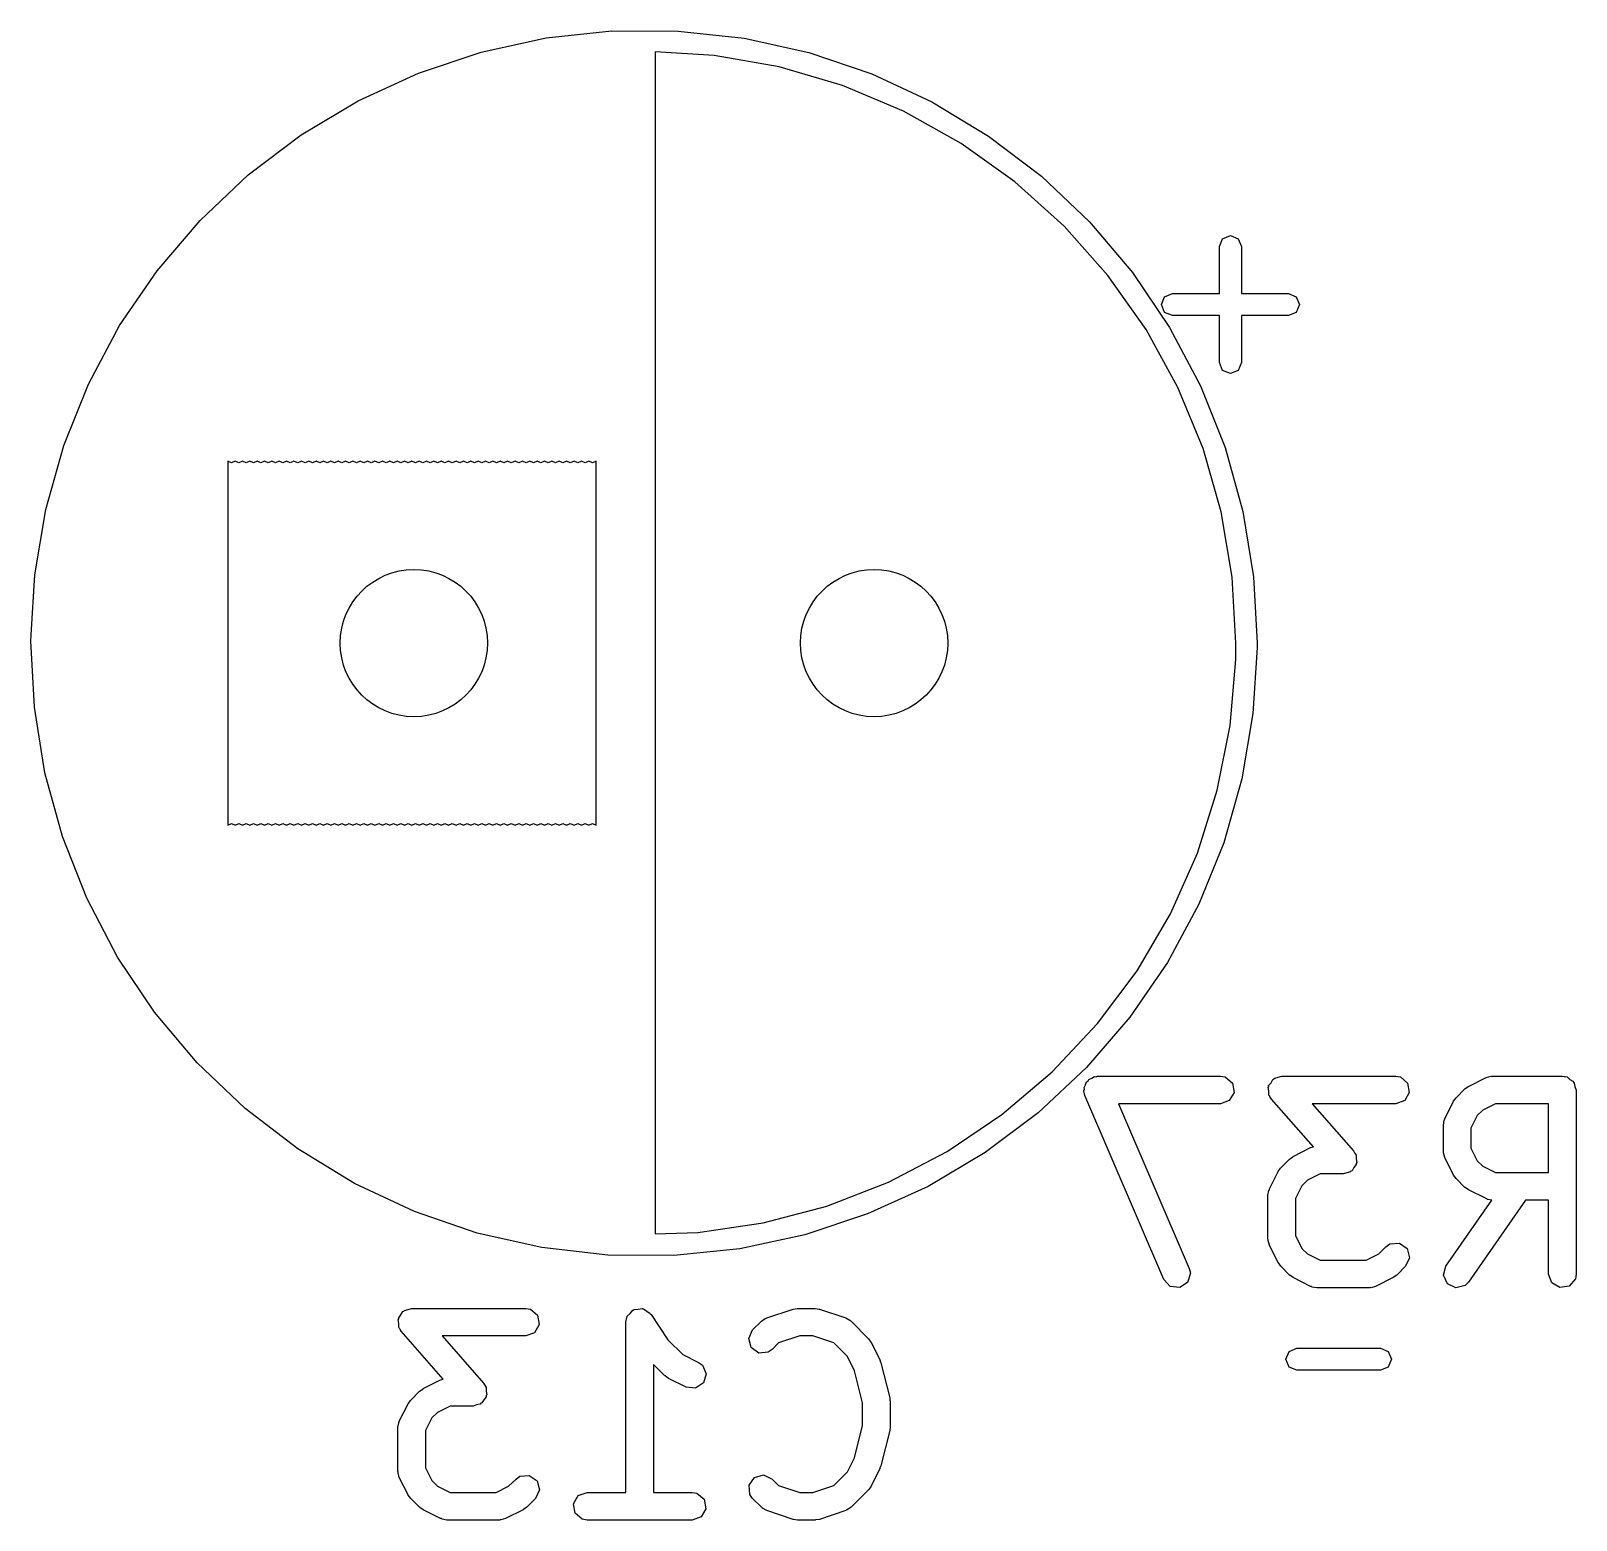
# Model space of a CAD drawing. Extents: x 62 to 228, y -146 to -46.
# Drawn here: x 180.4 to 188.79, y -102.96 to -94.87 of the extents above; entities that cross this region are included whole.
import ezdxf

# ---------------------------------------------------------------- set-up
doc = ezdxf.new("R2010")
doc.units = 0
doc.layers.add('BLACK', color=7, linetype='CONTINUOUS')

msp = doc.modelspace()

# ---------------------------------------------------------------- linework, layer by layer
at = {"layer": 'BLACK', "linetype": 'CONTINUOUS'}
for p, q in [((182.843, -94.9841), (183.195, -94.9073)), ((183.195, -94.9073), (183.553, -94.8691)), ((183.553, -94.8691), (183.913, -94.8697)), ((183.913, -94.8697), (184.271, -94.9092)), ((184.271, -94.9092), (184.623, -94.9872)), ((182.502, -95.0983), (182.843, -94.9841)), ((184.108, -95.0021), (183.787, -94.9819)), ((183.787, -94.9819), (183.787, -101.404)), ((184.462, -95.0644), (184.108, -95.0021)), ((184.623, -94.9872), (184.964, -95.1026)), ((184.806, -95.1657), (184.462, -95.0644)), ((182.174, -95.2488), (182.502, -95.0983)), ((185.137, -95.3048), (184.806, -95.1657)), ((184.964, -95.1026), (185.291, -95.2543)), ((181.865, -95.4338), (182.174, -95.2488)), ((185.291, -95.2543), (185.599, -95.4403)), ((185.45, -95.4799), (185.137, -95.3048)), ((181.578, -95.6511), (181.865, -95.4338)), ((185.742, -95.6889), (185.45, -95.4799)), ((185.599, -95.4403), (185.886, -95.6586)), ((181.316, -95.8981), (181.578, -95.6511)), ((185.886, -95.6586), (186.147, -95.9065)), ((186.009, -95.9291), (185.742, -95.6889)), ((181.082, -96.1719), (181.316, -95.8981)), ((186.247, -96.1975), (186.009, -95.9291)), ((186.147, -95.9065), (186.38, -96.1812)), ((186.853, -96.0405), (186.87, -95.9981)), ((186.87, -95.9981), (186.913, -95.9805)), ((186.913, -95.9805), (186.955, -95.9981)), ((186.955, -95.9981), (186.973, -96.0405)), ((186.853, -96.2955), (186.853, -96.0405)), ((186.973, -96.0405), (186.973, -96.2955)), ((180.879, -96.4695), (181.082, -96.1719)), ((186.38, -96.1812), (186.582, -96.4794)), ((186.454, -96.4908), (186.247, -96.1975)), ((186.538, -96.3555), (186.555, -96.3131)), ((186.555, -96.3131), (186.598, -96.2955)), ((186.598, -96.2955), (186.853, -96.2955)), ((186.973, -96.2955), (187.228, -96.2955)), ((187.228, -96.2955), (187.27, -96.3131)), ((187.27, -96.3131), (187.288, -96.3555)), ((186.555, -96.3979), (186.538, -96.3555)), ((186.598, -96.4155), (186.555, -96.3979)), ((186.853, -96.4155), (186.598, -96.4155)), ((186.853, -96.6705), (186.853, -96.4155)), ((187.228, -96.4155), (186.973, -96.4155)), ((186.973, -96.4155), (186.973, -96.6705)), ((187.27, -96.3979), (187.228, -96.4155)), ((187.288, -96.3555), (187.27, -96.3979)), ((180.709, -96.7872), (180.879, -96.4695)), ((186.627, -96.8053), (186.454, -96.4908)), ((186.582, -96.4794), (186.75, -96.7977)), ((186.87, -96.7129), (186.853, -96.6705)), ((186.973, -96.6705), (186.955, -96.7129)), ((186.913, -96.7305), (186.87, -96.7129)), ((186.955, -96.7129), (186.913, -96.7305)), ((180.575, -97.1214), (180.709, -96.7872)), ((186.764, -97.1372), (186.627, -96.8053)), ((186.75, -96.7977), (186.883, -97.1324)), ((180.478, -97.4681), (180.575, -97.1214)), ((186.863, -97.4822), (186.764, -97.1372)), ((186.883, -97.1324), (186.98, -97.4794)), ((181.486, -97.2145), (181.466, -97.2062)), ((181.466, -97.2062), (181.466, -99.1828)), ((181.506, -97.2062), (181.486, -97.2145)), ((181.526, -97.2145), (181.506, -97.2062)), ((181.546, -97.2062), (181.526, -97.2145)), ((181.566, -97.2145), (181.546, -97.2062)), ((181.586, -97.2062), (181.566, -97.2145)), ((181.606, -97.2145), (181.586, -97.2062)), ((181.626, -97.2062), (181.606, -97.2145)), ((181.646, -97.2145), (181.626, -97.2062)), ((181.666, -97.2062), (181.646, -97.2145)), ((181.686, -97.2145), (181.666, -97.2062)), ((181.706, -97.2062), (181.686, -97.2145)), ((181.726, -97.2145), (181.706, -97.2062)), ((181.746, -97.2062), (181.726, -97.2145)), ((181.766, -97.2145), (181.746, -97.2062)), ((181.786, -97.2062), (181.766, -97.2145)), ((181.806, -97.2145), (181.786, -97.2062)), ((181.826, -97.2062), (181.806, -97.2145)), ((181.846, -97.2145), (181.826, -97.2062)), ((181.866, -97.2062), (181.846, -97.2145)), ((181.886, -97.2145), (181.866, -97.2062)), ((181.906, -97.2062), (181.886, -97.2145)), ((181.926, -97.2145), (181.906, -97.2062)), ((181.946, -97.2062), (181.926, -97.2145)), ((181.966, -97.2145), (181.946, -97.2062)), ((181.986, -97.2062), (181.966, -97.2145)), ((182.006, -97.2145), (181.986, -97.2062)), ((182.026, -97.2062), (182.006, -97.2145)), ((182.046, -97.2145), (182.026, -97.2062)), ((182.066, -97.2062), (182.046, -97.2145)), ((182.086, -97.2145), (182.066, -97.2062)), ((182.106, -97.2062), (182.086, -97.2145)), ((182.126, -97.2145), (182.106, -97.2062)), ((182.146, -97.2062), (182.126, -97.2145)), ((182.166, -97.2145), (182.146, -97.2062)), ((182.186, -97.2062), (182.166, -97.2145)), ((182.206, -97.2145), (182.186, -97.2062)), ((182.226, -97.2062), (182.206, -97.2145)), ((182.246, -97.2145), (182.226, -97.2062)), ((182.266, -97.2062), (182.246, -97.2145)), ((182.286, -97.2145), (182.266, -97.2062)), ((182.306, -97.2062), (182.286, -97.2145)), ((182.326, -97.2145), (182.306, -97.2062)), ((182.346, -97.2062), (182.326, -97.2145)), ((182.366, -97.2145), (182.346, -97.2062)), ((182.386, -97.2062), (182.366, -97.2145)), ((182.406, -97.2145), (182.386, -97.2062)), ((182.426, -97.2062), (182.406, -97.2145)), ((182.446, -97.2145), (182.426, -97.2062)), ((182.466, -97.2062), (182.446, -97.2145)), ((182.486, -97.2145), (182.466, -97.2062)), ((182.506, -97.2062), (182.486, -97.2145)), ((182.526, -97.2145), (182.506, -97.2062)), ((182.546, -97.2062), (182.526, -97.2145)), ((182.566, -97.2145), (182.546, -97.2062)), ((182.586, -97.2062), (182.566, -97.2145)), ((182.606, -97.2145), (182.586, -97.2062)), ((182.626, -97.2062), (182.606, -97.2145)), ((182.646, -97.2145), (182.626, -97.2062)), ((182.666, -97.2062), (182.646, -97.2145)), ((182.686, -97.2145), (182.666, -97.2062)), ((182.706, -97.2062), (182.686, -97.2145)), ((182.726, -97.2145), (182.706, -97.2062)), ((182.746, -97.2062), (182.726, -97.2145)), ((182.766, -97.2145), (182.746, -97.2062)), ((182.786, -97.2062), (182.766, -97.2145)), ((182.806, -97.2145), (182.786, -97.2062)), ((182.826, -97.2062), (182.806, -97.2145)), ((182.846, -97.2145), (182.826, -97.2062)), ((182.866, -97.2062), (182.846, -97.2145)), ((182.886, -97.2145), (182.866, -97.2062)), ((182.906, -97.2062), (182.886, -97.2145)), ((182.926, -97.2145), (182.906, -97.2062)), ((182.946, -97.2062), (182.926, -97.2145)), ((182.966, -97.2145), (182.946, -97.2062)), ((182.986, -97.2062), (182.966, -97.2145)), ((183.006, -97.2145), (182.986, -97.2062)), ((183.027, -97.206), (183.006, -97.2145)), ((183.047, -97.2145), (183.027, -97.206)), ((183.067, -97.2062), (183.047, -97.2145)), ((183.087, -97.2145), (183.067, -97.2062)), ((183.107, -97.2062), (183.087, -97.2145)), ((183.127, -97.2145), (183.107, -97.2062)), ((183.147, -97.2062), (183.127, -97.2145)), ((183.167, -97.2145), (183.147, -97.2062)), ((183.187, -97.2062), (183.167, -97.2145)), ((183.207, -97.2145), (183.187, -97.2062)), ((183.227, -97.2062), (183.207, -97.2145)), ((183.247, -97.2145), (183.227, -97.2062)), ((183.267, -97.2062), (183.247, -97.2145)), ((183.287, -97.2145), (183.267, -97.2062)), ((183.307, -97.2062), (183.287, -97.2145)), ((183.327, -97.2145), (183.307, -97.2062)), ((183.347, -97.2062), (183.327, -97.2145)), ((183.367, -97.2145), (183.347, -97.2062)), ((183.387, -97.2062), (183.367, -97.2145)), ((183.407, -97.2145), (183.387, -97.2062)), ((183.427, -97.2062), (183.407, -97.2145)), ((183.447, -97.2145), (183.427, -97.2062)), ((183.467, -97.2062), (183.447, -97.2145)), ((183.467, -99.1828), (183.467, -97.2062)), ((180.418, -97.8233), (180.478, -97.4681)), ((186.922, -97.8361), (186.863, -97.4822)), ((186.98, -97.4794), (187.038, -97.8349)), ((180.399, -98.1496), (180.418, -97.8233)), ((186.942, -98.1945), (186.922, -97.8361)), ((187.038, -97.8349), (187.057, -98.1945)), ((180.397, -98.1829), (180.399, -98.1496)), ((180.416, -98.5426), (180.397, -98.1829)), ((186.941, -98.2843), (186.942, -98.1945)), ((187.057, -98.1945), (187.057, -98.2177)), ((187.057, -98.2177), (187.035, -98.5772)), ((186.911, -98.6419), (186.941, -98.2843)), ((180.473, -98.8982), (180.416, -98.5426)), ((187.035, -98.5772), (186.975, -98.9323)), ((186.841, -98.9941), (186.911, -98.6419)), ((180.568, -99.2456), (180.473, -98.8982)), ((186.975, -98.9323), (186.876, -99.2786)), ((186.733, -99.3362), (186.841, -98.9941)), ((181.466, -99.1828), (181.486, -99.1745)), ((181.486, -99.1745), (181.506, -99.1828)), ((181.506, -99.1828), (181.526, -99.1745)), ((181.526, -99.1745), (181.546, -99.1828)), ((181.546, -99.1828), (181.566, -99.1745)), ((181.566, -99.1745), (181.586, -99.1828)), ((181.586, -99.1828), (181.606, -99.1745)), ((181.606, -99.1745), (181.626, -99.1828)), ((181.626, -99.1828), (181.646, -99.1745)), ((181.646, -99.1745), (181.666, -99.1828)), ((181.666, -99.1828), (181.686, -99.1745)), ((181.686, -99.1745), (181.706, -99.1828)), ((181.706, -99.1828), (181.726, -99.1745)), ((181.726, -99.1745), (181.746, -99.1828)), ((181.746, -99.1828), (181.766, -99.1745)), ((181.766, -99.1745), (181.786, -99.1828)), ((181.786, -99.1828), (181.806, -99.1745)), ((181.806, -99.1745), (181.826, -99.1828)), ((181.826, -99.1828), (181.846, -99.1745)), ((181.846, -99.1745), (181.866, -99.1828)), ((181.866, -99.1828), (181.886, -99.1745)), ((181.886, -99.1745), (181.906, -99.1828)), ((181.906, -99.1828), (181.926, -99.1745)), ((181.926, -99.1745), (181.946, -99.1828)), ((181.946, -99.1828), (181.966, -99.1745)), ((181.966, -99.1745), (181.986, -99.1828)), ((181.986, -99.1828), (182.006, -99.1745)), ((182.006, -99.1745), (182.026, -99.1828)), ((182.026, -99.1828), (182.046, -99.1745)), ((182.046, -99.1745), (182.066, -99.1828)), ((182.066, -99.1828), (182.086, -99.1745)), ((182.086, -99.1745), (182.106, -99.1828)), ((182.106, -99.1828), (182.126, -99.1745)), ((182.126, -99.1745), (182.146, -99.1828)), ((182.146, -99.1828), (182.166, -99.1745)), ((182.166, -99.1745), (182.186, -99.1828)), ((182.186, -99.1828), (182.206, -99.1745)), ((182.206, -99.1745), (182.226, -99.1828)), ((182.226, -99.1828), (182.246, -99.1745)), ((182.246, -99.1745), (182.266, -99.1828)), ((182.266, -99.1828), (182.286, -99.1745)), ((182.286, -99.1745), (182.306, -99.1828)), ((182.306, -99.1828), (182.326, -99.1745)), ((182.326, -99.1745), (182.346, -99.1828)), ((182.346, -99.1828), (182.366, -99.1745)), ((182.366, -99.1745), (182.386, -99.1828)), ((182.386, -99.1828), (182.406, -99.1745)), ((182.406, -99.1745), (182.426, -99.1828)), ((182.426, -99.1828), (182.446, -99.1745)), ((182.446, -99.1745), (182.466, -99.1828)), ((182.466, -99.1828), (182.486, -99.1745)), ((182.486, -99.1745), (182.506, -99.1828)), ((182.506, -99.1828), (182.526, -99.1745)), ((182.526, -99.1745), (182.546, -99.1828)), ((182.546, -99.1828), (182.566, -99.1745)), ((182.566, -99.1745), (182.586, -99.1828)), ((182.586, -99.1828), (182.606, -99.1745)), ((182.606, -99.1745), (182.626, -99.1828)), ((182.626, -99.1828), (182.646, -99.1745)), ((182.646, -99.1745), (182.666, -99.1828)), ((182.666, -99.1828), (182.686, -99.1745)), ((182.686, -99.1745), (182.706, -99.1828)), ((182.706, -99.1828), (182.726, -99.1745)), ((182.726, -99.1745), (182.746, -99.1828)), ((182.746, -99.1828), (182.766, -99.1745)), ((182.766, -99.1745), (182.786, -99.1828)), ((182.786, -99.1828), (182.806, -99.1745)), ((182.806, -99.1745), (182.826, -99.1828)), ((182.826, -99.1828), (182.846, -99.1745)), ((182.846, -99.1745), (182.866, -99.1828)), ((182.866, -99.1828), (182.886, -99.1745)), ((182.886, -99.1745), (182.906, -99.1828)), ((182.906, -99.1828), (182.926, -99.1745)), ((182.926, -99.1745), (182.946, -99.1828)), ((182.946, -99.1828), (182.966, -99.1745)), ((182.966, -99.1745), (182.986, -99.1828)), ((182.986, -99.1828), (183.006, -99.1745)), ((183.006, -99.1745), (183.027, -99.183)), ((183.027, -99.183), (183.047, -99.1745)), ((183.047, -99.1745), (183.067, -99.1828)), ((183.067, -99.1828), (183.087, -99.1745)), ((183.087, -99.1745), (183.107, -99.1828)), ((183.107, -99.1828), (183.127, -99.1745)), ((183.127, -99.1745), (183.147, -99.1828)), ((183.147, -99.1828), (183.167, -99.1745)), ((183.167, -99.1745), (183.187, -99.1828)), ((183.187, -99.1828), (183.207, -99.1745)), ((183.207, -99.1745), (183.227, -99.1828)), ((183.227, -99.1828), (183.247, -99.1745)), ((183.247, -99.1745), (183.267, -99.1828)), ((183.267, -99.1828), (183.287, -99.1745)), ((183.287, -99.1745), (183.307, -99.1828)), ((183.307, -99.1828), (183.327, -99.1745)), ((183.327, -99.1745), (183.347, -99.1828)), ((183.347, -99.1828), (183.367, -99.1745)), ((183.367, -99.1745), (183.387, -99.1828)), ((183.387, -99.1828), (183.407, -99.1745)), ((183.407, -99.1745), (183.427, -99.1828)), ((183.427, -99.1828), (183.447, -99.1745)), ((183.447, -99.1745), (183.467, -99.1828)), ((180.7, -99.5807), (180.568, -99.2456)), ((186.876, -99.2786), (186.74, -99.6123)), ((186.587, -99.6641), (186.733, -99.3362)), ((180.867, -99.8996), (180.7, -99.5807)), ((186.74, -99.6123), (186.57, -99.9295)), ((186.405, -99.9737), (186.587, -99.6641)), ((181.068, -100.199), (180.867, -99.8996)), ((186.57, -99.9295), (186.366, -100.226)), ((186.19, -100.261), (186.405, -99.9737)), ((181.3, -100.474), (181.068, -100.199)), ((185.945, -100.523), (186.19, -100.261)), ((186.366, -100.226), (186.131, -100.499)), ((181.56, -100.723), (181.3, -100.474)), ((185.671, -100.755), (185.945, -100.523)), ((186.131, -100.499), (185.868, -100.745)), ((186.183, -100.55), (186.191, -100.547)), ((186.191, -100.547), (186.858, -100.547)), ((186.858, -100.547), (186.884, -100.551)), ((187.172, -100.553), (187.191, -100.547)), ((187.191, -100.547), (187.81, -100.547)), ((187.81, -100.547), (187.836, -100.551)), ((188.301, -100.554), (188.326, -100.547)), ((188.326, -100.547), (188.33, -100.548)), ((188.33, -100.548), (188.334, -100.547)), ((188.334, -100.547), (188.715, -100.547)), ((188.715, -100.547), (188.725, -100.548)), ((188.725, -100.548), (188.728, -100.548)), ((188.728, -100.548), (188.731, -100.549)), ((186.116, -100.626), (186.119, -100.617)), ((186.122, -100.651), (186.116, -100.626)), ((186.118, -100.609), (186.126, -100.593)), ((186.119, -100.617), (186.118, -100.609)), ((186.126, -100.593), (186.131, -100.577)), ((186.131, -100.577), (186.139, -100.572)), ((186.139, -100.572), (186.143, -100.564)), ((186.143, -100.564), (186.16, -100.558)), ((186.16, -100.558), (186.174, -100.549)), ((186.174, -100.549), (186.183, -100.55)), ((186.884, -100.551), (186.923, -100.584)), ((186.923, -100.584), (186.932, -100.635)), ((187.118, -100.609), (187.121, -100.603)), ((187.121, -100.628), (187.118, -100.609)), ((187.12, -100.597), (187.133, -100.582)), ((187.121, -100.603), (187.12, -100.597)), ((187.121, -100.649), (187.121, -100.628)), ((187.133, -100.582), (187.143, -100.564)), ((187.143, -100.564), (187.149, -100.562)), ((187.149, -100.562), (187.153, -100.557)), ((187.153, -100.557), (187.172, -100.553)), ((187.836, -100.551), (187.875, -100.584)), ((187.875, -100.584), (187.884, -100.635)), ((188.138, -100.664), (188.186, -100.616)), ((188.186, -100.616), (188.204, -100.603)), ((188.204, -100.603), (188.205, -100.602)), ((188.205, -100.602), (188.301, -100.554)), ((188.731, -100.549), (188.741, -100.551)), ((188.741, -100.551), (188.756, -100.564)), ((188.756, -100.564), (188.773, -100.573)), ((188.773, -100.573), (188.775, -100.58)), ((188.775, -100.58), (188.78, -100.584)), ((188.78, -100.584), (188.784, -100.603)), ((188.784, -100.603), (188.79, -100.622)), ((188.79, -100.622), (188.79, -101.622)), ((186.551, -101.651), (186.122, -100.651)), ((186.858, -100.697), (186.305, -100.697)), ((186.305, -100.697), (186.689, -101.592)), ((186.906, -100.679), (186.858, -100.697)), ((186.932, -100.635), (186.906, -100.679)), ((187.126, -100.656), (187.121, -100.649)), ((187.126, -100.659), (187.126, -100.656)), ((187.129, -100.661), (187.126, -100.659)), ((187.135, -100.671), (187.129, -100.661)), ((187.363, -100.931), (187.135, -100.671)), ((187.81, -100.697), (187.357, -100.697)), ((187.357, -100.697), (187.581, -100.953)), ((187.859, -100.679), (187.81, -100.697)), ((187.884, -100.635), (187.859, -100.679)), ((188.077, -100.779), (188.124, -100.683)), ((188.124, -100.683), (188.138, -100.665)), ((188.138, -100.665), (188.138, -100.664)), ((188.352, -100.697), (188.283, -100.731)), ((188.64, -100.697), (188.352, -100.697)), ((188.64, -101.07), (188.64, -100.697)), ((181.846, -100.942), (181.56, -100.723)), ((185.374, -100.956), (185.671, -100.755)), ((185.868, -100.745), (185.58, -100.962)), ((188.069, -100.812), (188.073, -100.786)), ((188.073, -100.786), (188.076, -100.783)), ((188.076, -100.783), (188.077, -100.779)), ((188.253, -100.761), (188.219, -100.83)), ((188.283, -100.731), (188.253, -100.761)), ((188.069, -100.955), (188.069, -100.812)), ((188.219, -100.83), (188.219, -100.937)), ((182.154, -101.129), (181.846, -100.942)), ((185.056, -101.122), (185.374, -100.956)), ((185.58, -100.962), (185.27, -101.146)), ((187.253, -100.983), (187.348, -100.935)), ((187.348, -100.935), (187.363, -100.931)), ((187.581, -100.953), (187.587, -100.963)), ((187.587, -100.963), (187.59, -100.965)), ((187.59, -100.965), (187.59, -100.968)), ((188.07, -100.959), (188.069, -100.955)), ((188.069, -100.963), (188.07, -100.959)), ((188.077, -100.988), (188.069, -100.963)), ((188.219, -100.937), (188.253, -101.006)), ((187.172, -101.064), (187.185, -101.046)), ((187.185, -101.046), (187.186, -101.045)), ((187.186, -101.045), (187.234, -100.997)), ((187.234, -100.997), (187.252, -100.984)), ((187.252, -100.984), (187.253, -100.983)), ((187.583, -101.042), (187.573, -101.06)), ((187.596, -101.027), (187.583, -101.042)), ((187.59, -100.968), (187.595, -100.975)), ((187.595, -100.975), (187.595, -100.996)), ((187.595, -100.996), (187.599, -101.016)), ((187.599, -101.016), (187.596, -101.021)), ((187.596, -101.021), (187.596, -101.027)), ((188.124, -101.084), (188.077, -100.988)), ((188.253, -101.006), (188.283, -101.036)), ((188.283, -101.036), (188.352, -101.07)), ((182.48, -101.282), (182.154, -101.129)), ((184.721, -101.252), (185.056, -101.122)), ((187.124, -101.159), (187.172, -101.064)), ((187.331, -101.112), (187.301, -101.142)), ((187.4, -101.078), (187.331, -101.112)), ((187.525, -101.078), (187.4, -101.078)), ((187.544, -101.071), (187.525, -101.078)), ((187.564, -101.067), (187.544, -101.071)), ((187.567, -101.062), (187.564, -101.067)), ((187.573, -101.06), (187.567, -101.062)), ((188.125, -101.085), (188.124, -101.084)), ((188.138, -101.103), (188.125, -101.085)), ((188.186, -101.151), (188.138, -101.103)), ((188.352, -101.07), (188.64, -101.07)), ((185.27, -101.146), (184.942, -101.295)), ((187.116, -101.193), (187.121, -101.167)), ((187.116, -101.431), (187.116, -101.193)), ((187.121, -101.167), (187.124, -101.164)), ((187.124, -101.164), (187.124, -101.159)), ((187.301, -101.142), (187.266, -101.211)), ((187.266, -101.211), (187.266, -101.413)), ((188.187, -101.151), (188.186, -101.151)), ((188.205, -101.165), (188.187, -101.151)), ((188.301, -101.212), (188.205, -101.165)), ((188.305, -101.213), (188.301, -101.212)), ((188.309, -101.216), (188.305, -101.213)), ((188.333, -101.22), (188.309, -101.216)), ((182.821, -101.399), (182.48, -101.282)), ((184.374, -101.344), (184.721, -101.252)), ((184.942, -101.295), (184.6, -101.408)), ((188.082, -101.579), (188.333, -101.22)), ((188.516, -101.22), (188.205, -101.665)), ((188.64, -101.22), (188.516, -101.22)), ((188.64, -101.622), (188.64, -101.22)), ((184.019, -101.396), (184.374, -101.344)), ((183.172, -101.478), (182.821, -101.399)), ((183.787, -101.404), (184.019, -101.396)), ((184.6, -101.408), (184.248, -101.484)), ((187.118, -101.435), (187.116, -101.431)), ((187.117, -101.44), (187.118, -101.435)), ((187.124, -101.465), (187.117, -101.44)), ((187.172, -101.56), (187.124, -101.465)), ((187.266, -101.413), (187.301, -101.482)), ((187.757, -101.473), (187.779, -101.458)), ((187.779, -101.458), (187.83, -101.454)), ((187.83, -101.454), (187.872, -101.483)), ((183.53, -101.519), (183.172, -101.478)), ((183.89, -101.521), (183.53, -101.519)), ((184.248, -101.484), (183.89, -101.521)), ((187.301, -101.482), (187.331, -101.512)), ((187.331, -101.512), (187.4, -101.547)), ((187.4, -101.547), (187.65, -101.547)), ((187.65, -101.547), (187.718, -101.512)), ((187.718, -101.512), (187.757, -101.473)), ((187.885, -101.533), (187.863, -101.579)), ((187.872, -101.483), (187.885, -101.533)), ((186.695, -101.617), (186.68, -101.667)), ((186.689, -101.592), (186.695, -101.617)), ((187.173, -101.561), (187.172, -101.56)), ((187.186, -101.579), (187.173, -101.561)), ((187.234, -101.627), (187.186, -101.579)), ((187.235, -101.628), (187.234, -101.627)), ((187.253, -101.641), (187.235, -101.628)), ((187.816, -101.627), (187.797, -101.64)), ((187.863, -101.579), (187.816, -101.627)), ((188.069, -101.628), (188.082, -101.579)), ((188.091, -101.675), (188.069, -101.628)), ((188.658, -101.67), (188.64, -101.622)), ((188.79, -101.622), (188.786, -101.647)), ((186.586, -101.689), (186.551, -101.651)), ((186.637, -101.695), (186.586, -101.689)), ((186.68, -101.667), (186.637, -101.695)), ((187.348, -101.689), (187.253, -101.641)), ((187.353, -101.689), (187.348, -101.689)), ((187.356, -101.692), (187.353, -101.689)), ((187.382, -101.697), (187.356, -101.692)), ((187.668, -101.697), (187.382, -101.697)), ((187.672, -101.695), (187.668, -101.697)), ((187.676, -101.696), (187.672, -101.695)), ((187.701, -101.689), (187.676, -101.696)), ((187.796, -101.641), (187.701, -101.689)), ((187.797, -101.64), (187.796, -101.641)), ((188.137, -101.696), (188.091, -101.675)), ((188.187, -101.683), (188.137, -101.696)), ((188.205, -101.665), (188.187, -101.683)), ((188.702, -101.695), (188.658, -101.67)), ((188.753, -101.687), (188.702, -101.695)), ((188.786, -101.647), (188.753, -101.687)), ((182.392, -101.87), (182.395, -101.865)), ((182.395, -101.89), (182.392, -101.87)), ((182.395, -101.859), (182.407, -101.843)), ((182.395, -101.865), (182.395, -101.859)), ((182.396, -101.91), (182.395, -101.89)), ((182.407, -101.843), (182.417, -101.825)), ((182.417, -101.825), (182.423, -101.823)), ((182.423, -101.823), (182.427, -101.819)), ((182.427, -101.819), (182.446, -101.815)), ((182.446, -101.815), (182.465, -101.808)), ((182.465, -101.808), (183.085, -101.808)), ((183.085, -101.808), (183.11, -101.812)), ((183.11, -101.812), (183.149, -101.845)), ((183.149, -101.845), (183.158, -101.896)), ((183.629, -101.883), (183.633, -101.857)), ((183.629, -102.808), (183.629, -101.883)), ((183.633, -101.857), (183.636, -101.854)), ((183.636, -101.85), (183.652, -101.835)), ((183.636, -101.854), (183.636, -101.85)), ((183.652, -101.835), (183.666, -101.818)), ((183.666, -101.818), (183.67, -101.817)), ((183.67, -101.817), (183.673, -101.814)), ((183.673, -101.814), (183.695, -101.813)), ((183.695, -101.813), (183.717, -101.809)), ((183.717, -101.809), (183.72, -101.811)), ((183.72, -101.811), (183.725, -101.811)), ((183.725, -101.811), (183.742, -101.824)), ((183.742, -101.824), (183.761, -101.835)), ((183.761, -101.835), (183.763, -101.839)), ((183.763, -101.839), (183.766, -101.841)), ((183.766, -101.841), (183.857, -101.978)), ((184.317, -101.925), (184.365, -101.877)), ((184.365, -101.877), (184.386, -101.863)), ((184.386, -101.863), (184.391, -101.862)), ((184.391, -101.862), (184.394, -101.859)), ((184.394, -101.859), (184.537, -101.812)), ((184.537, -101.812), (184.559, -101.808)), ((184.559, -101.808), (184.561, -101.808)), ((184.561, -101.808), (184.656, -101.808)), ((184.656, -101.808), (184.678, -101.812)), ((184.678, -101.812), (184.68, -101.812)), ((184.68, -101.812), (184.823, -101.859)), ((184.823, -101.859), (184.845, -101.872)), ((184.845, -101.872), (184.848, -101.876)), ((184.848, -101.876), (184.852, -101.877)), ((184.852, -101.877), (184.947, -101.973)), ((182.4, -101.917), (182.396, -101.91)), ((182.401, -101.92), (182.4, -101.917)), ((182.403, -101.923), (182.401, -101.92)), ((182.409, -101.932), (182.403, -101.923)), ((182.637, -102.192), (182.409, -101.932)), ((183.085, -101.958), (182.631, -101.958)), ((182.631, -101.958), (182.855, -102.214)), ((183.133, -101.94), (183.085, -101.958)), ((183.158, -101.896), (183.133, -101.94)), ((184.296, -101.972), (184.317, -101.925)), ((184.309, -102.021), (184.296, -101.972)), ((184.573, -101.958), (184.458, -101.996)), ((184.644, -101.958), (184.573, -101.958)), ((184.758, -101.996), (184.644, -101.958)), ((184.947, -101.973), (184.96, -101.991)), ((183.857, -101.978), (183.938, -102.059)), ((184.351, -102.051), (184.309, -102.021)), ((184.402, -102.046), (184.351, -102.051)), ((184.423, -102.031), (184.402, -102.046)), ((184.458, -101.996), (184.423, -102.031)), ((184.832, -102.07), (184.758, -101.996)), ((184.96, -101.991), (184.961, -101.992)), ((184.961, -101.992), (185.009, -102.087)), ((187.214, -102.084), (187.231, -102.042)), ((187.231, -102.042), (187.274, -102.024)), ((187.274, -102.024), (187.728, -102.024)), ((187.728, -102.024), (187.77, -102.042)), ((187.77, -102.042), (187.788, -102.084)), ((183.841, -102.174), (183.779, -102.112)), ((183.779, -102.112), (183.779, -102.808)), ((183.938, -102.059), (184.023, -102.102)), ((184.023, -102.102), (184.044, -102.117)), ((184.044, -102.117), (184.064, -102.164)), ((184.871, -102.147), (184.832, -102.07)), ((185.009, -102.087), (185.012, -102.1)), ((185.012, -102.1), (185.014, -102.103)), ((185.014, -102.103), (185.062, -102.293)), ((187.231, -102.127), (187.214, -102.084)), ((187.274, -102.144), (187.231, -102.127)), ((187.77, -102.127), (187.728, -102.144)), ((187.788, -102.084), (187.77, -102.127)), ((182.527, -102.244), (182.622, -102.197)), ((182.622, -102.197), (182.637, -102.192)), ((182.855, -102.214), (182.861, -102.224)), ((182.861, -102.224), (182.864, -102.226)), ((182.864, -102.226), (182.864, -102.229)), ((183.843, -102.175), (183.841, -102.174)), ((183.861, -102.188), (183.843, -102.175)), ((183.956, -102.236), (183.861, -102.188)), ((184.05, -102.213), (184.007, -102.242)), ((184.064, -102.164), (184.05, -102.213)), ((184.914, -102.321), (184.871, -102.147)), ((187.728, -102.144), (187.274, -102.144)), ((182.446, -102.326), (182.459, -102.308)), ((182.459, -102.308), (182.46, -102.306)), ((182.46, -102.306), (182.508, -102.258)), ((182.508, -102.258), (182.526, -102.246)), ((182.526, -102.246), (182.527, -102.244)), ((182.857, -102.304), (182.847, -102.321)), ((182.87, -102.288), (182.857, -102.304)), ((182.864, -102.229), (182.869, -102.237)), ((182.869, -102.237), (182.869, -102.257)), ((182.869, -102.257), (182.873, -102.277)), ((182.873, -102.277), (182.87, -102.282)), ((182.87, -102.282), (182.87, -102.288)), ((184.007, -102.242), (183.956, -102.236)), ((185.062, -102.293), (185.063, -102.308)), ((185.063, -102.308), (185.064, -102.311)), ((182.398, -102.421), (182.446, -102.326)), ((182.605, -102.373), (182.575, -102.403)), ((182.674, -102.339), (182.605, -102.373)), ((182.799, -102.339), (182.674, -102.339)), ((182.818, -102.332), (182.799, -102.339)), ((182.838, -102.328), (182.818, -102.332)), ((182.841, -102.323), (182.838, -102.328)), ((182.847, -102.321), (182.841, -102.323)), ((184.914, -102.445), (184.914, -102.321)), ((185.064, -102.311), (185.064, -102.454)), ((182.39, -102.454), (182.395, -102.429)), ((182.39, -102.692), (182.39, -102.454)), ((182.395, -102.429), (182.398, -102.425)), ((182.398, -102.425), (182.398, -102.421)), ((182.575, -102.403), (182.54, -102.472)), ((182.54, -102.472), (182.54, -102.675)), ((184.871, -102.619), (184.914, -102.445)), ((185.062, -102.472), (185.014, -102.663)), ((185.064, -102.454), (185.062, -102.469)), ((185.062, -102.469), (185.062, -102.472)), ((184.832, -102.696), (184.871, -102.619)), ((182.392, -102.697), (182.39, -102.692)), ((182.391, -102.701), (182.392, -102.697)), ((182.398, -102.726), (182.391, -102.701)), ((182.446, -102.821), (182.398, -102.726)), ((182.54, -102.675), (182.575, -102.743)), ((183.032, -102.735), (183.053, -102.72)), ((183.053, -102.72), (183.104, -102.715)), ((183.104, -102.715), (183.146, -102.745)), ((184.298, -102.768), (184.327, -102.726)), ((184.327, -102.726), (184.377, -102.713)), ((184.377, -102.713), (184.423, -102.735)), ((184.758, -102.77), (184.832, -102.696)), ((185.009, -102.678), (184.961, -102.774)), ((185.014, -102.663), (185.009, -102.675)), ((185.009, -102.675), (185.009, -102.678)), ((182.575, -102.743), (182.605, -102.774)), ((182.605, -102.774), (182.674, -102.808)), ((182.674, -102.808), (182.924, -102.808)), ((182.924, -102.808), (182.992, -102.774)), ((182.992, -102.774), (183.032, -102.735)), ((183.159, -102.794), (183.138, -102.841)), ((183.146, -102.745), (183.159, -102.794)), ((183.37, -102.825), (183.418, -102.808)), ((183.418, -102.808), (183.629, -102.808)), ((183.779, -102.808), (183.989, -102.808)), ((183.989, -102.808), (184.015, -102.812)), ((184.015, -102.812), (184.054, -102.845)), ((184.302, -102.819), (184.298, -102.768)), ((184.423, -102.735), (184.458, -102.77)), ((184.458, -102.77), (184.573, -102.808)), ((184.573, -102.808), (184.644, -102.808)), ((184.644, -102.808), (184.758, -102.77)), ((184.947, -102.793), (184.852, -102.888)), ((184.948, -102.792), (184.947, -102.793)), ((184.961, -102.774), (184.948, -102.792)), ((182.447, -102.822), (182.446, -102.821)), ((182.46, -102.841), (182.447, -102.822)), ((182.508, -102.888), (182.46, -102.841)), ((182.509, -102.889), (182.508, -102.888)), ((182.527, -102.902), (182.509, -102.889)), ((183.09, -102.888), (183.072, -102.901)), ((183.138, -102.841), (183.09, -102.888)), ((183.344, -102.87), (183.37, -102.825)), ((183.353, -102.92), (183.344, -102.87)), ((184.063, -102.896), (184.038, -102.94)), ((184.054, -102.845), (184.063, -102.896)), ((184.317, -102.841), (184.302, -102.819)), ((184.365, -102.888), (184.317, -102.841)), ((184.369, -102.89), (184.365, -102.888)), ((184.371, -102.894), (184.369, -102.89)), ((184.394, -102.906), (184.371, -102.894)), ((184.852, -102.888), (184.831, -102.903)), ((182.622, -102.95), (182.527, -102.902)), ((182.627, -102.95), (182.622, -102.95)), ((182.63, -102.953), (182.627, -102.95)), ((182.656, -102.958), (182.63, -102.953)), ((182.942, -102.958), (182.656, -102.958)), ((182.946, -102.956), (182.942, -102.958)), ((182.95, -102.957), (182.946, -102.956)), ((182.975, -102.95), (182.95, -102.957)), ((183.07, -102.902), (182.975, -102.95)), ((183.072, -102.901), (183.07, -102.902)), ((183.392, -102.953), (183.353, -102.92)), ((183.418, -102.958), (183.392, -102.953)), ((183.989, -102.958), (183.418, -102.958)), ((184.038, -102.94), (183.989, -102.958)), ((184.537, -102.954), (184.394, -102.906)), ((184.539, -102.954), (184.537, -102.954)), ((184.561, -102.958), (184.539, -102.954)), ((184.656, -102.958), (184.561, -102.958)), ((184.658, -102.957), (184.656, -102.958)), ((184.68, -102.954), (184.658, -102.957)), ((184.823, -102.906), (184.68, -102.954)), ((184.826, -102.904), (184.823, -102.906)), ((184.831, -102.903), (184.826, -102.904))]:
    msp.add_line(p, q, dxfattribs=at)
at = {"layer": 'BLACK'}
for centre in [(182.477, -98.1945), (184.977, -98.1945)]:
    msp.add_circle(centre, 0.4, dxfattribs=at)

doc.saveas('drawing.dxf')
